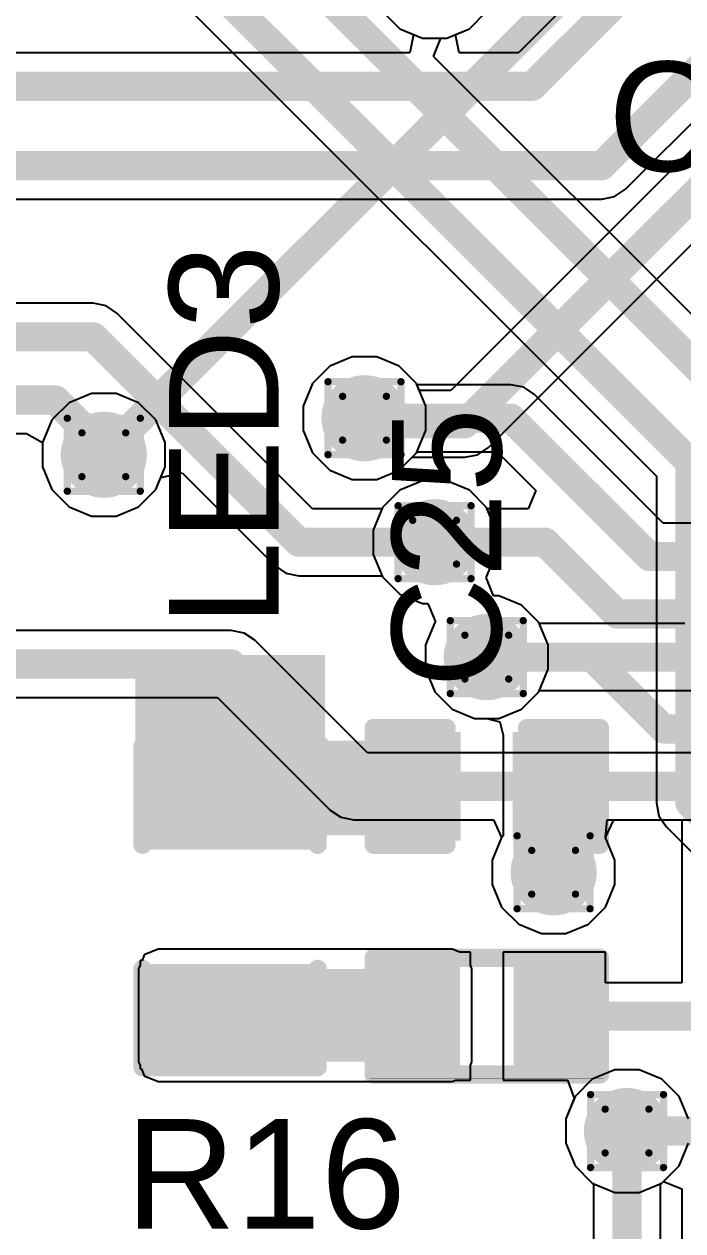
# Model space of a CAD drawing. Header units: inches. Extents: x -22 to 5433, y -13 to 5447.
# Drawn here: x 19.7 to 24.29, y 13.39 to 21.79 of the extents above; entities that cross this region are included whole.
import ezdxf

# ---------------------------------------------------------------- set-up
doc = ezdxf.new("R2010")
doc.units = ezdxf.units.IN
for name, color, linetype in [('Bottom Layer', 5, 'Continuous'), ('Drill Drawing', 1, 'Continuous'), ('Ground', 16, 'Continuous'), ('Power', 76, 'Continuous'), ('Top Layer', 1, 'Continuous'), ('Top Overlay', 2, 'Continuous'), ('Top Paste', 8, 'Continuous'), ('Top Solder', 216, 'Continuous'), ('Via Holes', 16, 'Continuous')]:
    doc.layers.add(name, color=color, linetype=linetype)
doc.styles.add('Arial', font='', dxfattribs={"height": 0.2})
doc.styles.get('Arial').set_extended_font_data('Arial')

msp = doc.modelspace()

# ---------------------------------------------------------------- hatches: boundary and pattern name
at = {"layer": 'Bottom Layer'}
h = msp.add_hatch(color=5, dxfattribs=at)
edge = h.paths.add_edge_path()
edge.add_arc((22.0726, 19.05), 0.3, 0, 360)
h = msp.add_hatch(color=5, dxfattribs=at)
edge = h.paths.add_edge_path()
edge.add_arc((20.2584, 18.7958), 0.3, 0, 360)
h = msp.add_hatch(color=5, dxfattribs=at)
edge = h.paths.add_edge_path()
edge.add_arc((22.5606, 18.1868), 0.3, 0, 360)
h = msp.add_hatch(color=5, dxfattribs=at)
edge = h.paths.add_edge_path()
edge.add_arc((22.9236, 17.3868), 0.3, 0, 360)
h = msp.add_hatch(color=5, dxfattribs=at)
edge = h.paths.add_edge_path()
edge.add_arc((23.3889, 15.8886), 0.3, 0, 360)
h = msp.add_hatch(color=5, dxfattribs=at)
edge = h.paths.add_edge_path()
edge.add_arc((23.8999, 14.0868), 0.3, 0, 360)
at = {"layer": 'Ground'}
h = msp.add_hatch(color=16, dxfattribs=at)
edge = h.paths.add_edge_path()
edge.add_arc((22.0726, 19.05), 0.3, 0, 360)
h = msp.add_hatch(color=16, dxfattribs=at)
edge = h.paths.add_edge_path()
edge.add_arc((20.2584, 18.7958), 0.3, 0, 360)
h = msp.add_hatch(color=16, dxfattribs=at)
edge = h.paths.add_edge_path()
edge.add_arc((22.5606, 18.1868), 0.3, 0, 360)
h = msp.add_hatch(color=16, dxfattribs=at)
edge = h.paths.add_edge_path()
edge.add_arc((22.9236, 17.3868), 0.3, 0, 360)
h = msp.add_hatch(color=16, dxfattribs=at)
edge = h.paths.add_edge_path()
edge.add_arc((23.3889, 15.8886), 0.3, 0, 360)
h = msp.add_hatch(color=16, dxfattribs=at)
edge = h.paths.add_edge_path()
edge.add_arc((23.8999, 14.0868), 0.3, 0, 360)
at = {"layer": 'Power'}
h = msp.add_hatch(color=76, dxfattribs=at)
edge = h.paths.add_edge_path()
edge.add_arc((22.0726, 19.05), 0.3, 0, 360)
h = msp.add_hatch(color=76, dxfattribs=at)
edge = h.paths.add_edge_path()
edge.add_arc((20.2584, 18.7958), 0.3, 0, 360)
h = msp.add_hatch(color=76, dxfattribs=at)
edge = h.paths.add_edge_path()
edge.add_arc((22.5606, 18.1868), 0.3, 0, 360)
h = msp.add_hatch(color=76, dxfattribs=at)
edge = h.paths.add_edge_path()
edge.add_arc((22.9236, 17.3868), 0.3, 0, 360)
h = msp.add_hatch(color=76, dxfattribs=at)
edge = h.paths.add_edge_path()
edge.add_arc((23.3889, 15.8886), 0.3, 0, 360)
h = msp.add_hatch(color=76, dxfattribs=at)
edge = h.paths.add_edge_path()
edge.add_arc((23.8999, 14.0868), 0.3, 0, 360)
at = {"layer": 'Top Layer'}
h = msp.add_hatch(color=1, dxfattribs=at)
edge = h.paths.add_edge_path()
edge.add_arc((22.0726, 19.05), 0.3, 0, 360)
h = msp.add_hatch(color=1, dxfattribs=at)
edge = h.paths.add_edge_path()
edge.add_arc((20.2584, 18.7958), 0.3, 0, 360)
h = msp.add_hatch(color=1, dxfattribs=at)
edge = h.paths.add_edge_path()
edge.add_arc((22.5606, 18.1868), 0.3, 0, 360)
h = msp.add_hatch(color=1, dxfattribs=at)
edge = h.paths.add_edge_path()
edge.add_arc((22.9236, 17.3868), 0.3, 0, 360)
for points in [[(20.604, 16.1455), (22.6823, 16.1455), (22.6823, 16.8043), (20.604, 16.8043)], [(22.6823, 16.8043), (22.6823, 16.1693), (22.2251, 16.1693), (22.2251, 16.8043)], [(23.6221, 16.8043), (23.6221, 16.1693), (23.1649, 16.1693), (23.1649, 16.8043)], [(20.6374, 16.1481), (20.6374, 16.6481), (21.6374, 16.6481), (21.6374, 16.1481)], [(20.6374, 14.5693), (22.6823, 14.5693), (22.6823, 15.2163), (20.6374, 15.2163)], [(20.6374, 14.6481), (20.6374, 15.1481), (21.6374, 15.1481), (21.6374, 14.6481)], [(22.2251, 14.5693), (22.2251, 15.2043), (22.6823, 15.2043), (22.6823, 14.5693)], [(23.1649, 14.5693), (23.1649, 15.2043), (23.6221, 15.2043), (23.6221, 14.5693)]]:
    msp.add_hatch(color=1, dxfattribs=at).paths.add_polyline_path(points)
h = msp.add_hatch(color=1, dxfattribs=at)
edge = h.paths.add_edge_path()
edge.add_arc((23.3889, 15.8886), 0.3, 0, 360)
h = msp.add_hatch(color=1, dxfattribs=at)
edge = h.paths.add_edge_path()
edge.add_arc((23.8999, 14.0868), 0.3, 0, 360)
at = {"layer": 'Top Overlay'}
msp.add_hatch(color=2, dxfattribs=at).paths.add_polyline_path([(21.7978, 16.7656), (21.7978, 17.4006), (20.477, 17.4006), (20.477, 16.7656)])
at = {"layer": 'Top Paste'}
for points in [[(22.6823, 16.8043), (22.6823, 16.1693), (22.2251, 16.1693), (22.2251, 16.8043)], [(23.6221, 16.8043), (23.6221, 16.1693), (23.1649, 16.1693), (23.1649, 16.8043)], [(20.6374, 16.1481), (20.6374, 16.6481), (21.6374, 16.6481), (21.6374, 16.1481)], [(20.6374, 14.6481), (20.6374, 15.1481), (21.6374, 15.1481), (21.6374, 14.6481)], [(22.2251, 14.5693), (22.2251, 15.2043), (22.6823, 15.2043), (22.6823, 14.5693)], [(23.1649, 14.5693), (23.1649, 15.2043), (23.6221, 15.2043), (23.6221, 14.5693)]]:
    msp.add_hatch(color=8, dxfattribs=at).paths.add_polyline_path(points)
at = {"layer": 'Top Solder'}
for points in [[(22.7423, 16.8643), (22.7423, 16.1093), (22.1651, 16.1093), (22.1651, 16.8643)], [(23.6821, 16.8643), (23.6821, 16.1093), (23.1049, 16.1093), (23.1049, 16.8643)], [(20.5358, 16.0465), (20.5358, 16.7497), (21.739, 16.7497), (21.739, 16.0465)], [(20.5358, 14.5465), (20.5358, 15.2497), (21.739, 15.2497), (21.739, 14.5465)], [(22.1701, 14.5143), (22.1701, 15.2593), (22.7373, 15.2593), (22.7373, 14.5143)], [(23.1099, 14.5143), (23.1099, 15.2593), (23.6771, 15.2593), (23.6771, 14.5143)]]:
    msp.add_hatch(color=216, dxfattribs=at).paths.add_polyline_path(points)
at = {"layer": 'Via Holes'}
h = msp.add_hatch(color=7, dxfattribs=at)
edge = h.paths.add_edge_path()
edge.add_arc((22.0726, 19.05), 0.15, 0, 360)
h = msp.add_hatch(color=7, dxfattribs=at)
edge = h.paths.add_edge_path()
edge.add_arc((20.2584, 18.7958), 0.15, 0, 360)
h = msp.add_hatch(color=7, dxfattribs=at)
edge = h.paths.add_edge_path()
edge.add_arc((22.5606, 18.1868), 0.15, 0, 360)
h = msp.add_hatch(color=7, dxfattribs=at)
edge = h.paths.add_edge_path()
edge.add_arc((22.9236, 17.3868), 0.15, 0, 360)
h = msp.add_hatch(color=7, dxfattribs=at)
edge = h.paths.add_edge_path()
edge.add_arc((23.3889, 15.8886), 0.15, 0, 360)
h = msp.add_hatch(color=7, dxfattribs=at)
edge = h.paths.add_edge_path()
edge.add_arc((23.8999, 14.0868), 0.15, 0, 360)

# ---------------------------------------------------------------- linework, layer by layer
at = {"layer": 'Bottom Layer'}
msp.add_lwpolyline([(20.2584, 18.7958, 0.2032, 0.2032, 0), (24.2062, 22.7436, 0.2032, 0.2032, 0)], format="xyseb", dxfattribs=at)
msp.add_lwpolyline([(20.2076, 18.7958, 0.1016, 0.1016, 1), (20.3092, 18.7958, 0.1016, 0.1016, 1)], format="xyseb", close=True, dxfattribs=at)
at = {"layer": 'Drill Drawing'}
for points in [[(21.8186, 19.304, 0.0508, 0.0508, 0), (22.3266, 19.304, 0.0508, 0.0508, 0)], [(21.8186, 18.796, 0.0508, 0.0508, 0), (21.8186, 19.304, 0.0508, 0.0508, 0)], [(22.3266, 18.796, 0.0508, 0.0508, 0), (22.3266, 19.304, 0.0508, 0.0508, 0)], [(21.9202, 19.2024, 0.0508, 0.0508, 0), (22.225, 19.2024, 0.0508, 0.0508, 0)], [(21.9202, 18.8976, 0.0508, 0.0508, 0), (21.9202, 19.2024, 0.0508, 0.0508, 0)], [(22.225, 18.8976, 0.0508, 0.0508, 0), (22.225, 19.2024, 0.0508, 0.0508, 0)], [(20.0044, 19.0498, 0.0508, 0.0508, 0), (20.5124, 19.0498, 0.0508, 0.0508, 0)], [(20.0044, 18.5418, 0.0508, 0.0508, 0), (20.0044, 19.0498, 0.0508, 0.0508, 0)], [(20.5124, 18.5418, 0.0508, 0.0508, 0), (20.5124, 19.0498, 0.0508, 0.0508, 0)], [(20.106, 18.9482, 0.0508, 0.0508, 0), (20.4108, 18.9482, 0.0508, 0.0508, 0)], [(20.106, 18.6434, 0.0508, 0.0508, 0), (20.106, 18.9482, 0.0508, 0.0508, 0)], [(20.4108, 18.6434, 0.0508, 0.0508, 0), (20.4108, 18.9482, 0.0508, 0.0508, 0)], [(21.9202, 18.8976, 0.0508, 0.0508, 0), (22.225, 18.8976, 0.0508, 0.0508, 0)], [(21.8186, 18.796, 0.0508, 0.0508, 0), (22.3266, 18.796, 0.0508, 0.0508, 0)], [(20.106, 18.6434, 0.0508, 0.0508, 0), (20.4108, 18.6434, 0.0508, 0.0508, 0)], [(20.0044, 18.5418, 0.0508, 0.0508, 0), (20.5124, 18.5418, 0.0508, 0.0508, 0)], [(22.3066, 18.4408, 0.0508, 0.0508, 0), (22.8146, 18.4408, 0.0508, 0.0508, 0)], [(22.3066, 17.9328, 0.0508, 0.0508, 0), (22.3066, 18.4408, 0.0508, 0.0508, 0)], [(22.8146, 17.9328, 0.0508, 0.0508, 0), (22.8146, 18.4408, 0.0508, 0.0508, 0)], [(22.4082, 18.3392, 0.0508, 0.0508, 0), (22.713, 18.3392, 0.0508, 0.0508, 0)], [(22.4082, 18.0344, 0.0508, 0.0508, 0), (22.4082, 18.3392, 0.0508, 0.0508, 0)], [(22.713, 18.0344, 0.0508, 0.0508, 0), (22.713, 18.3392, 0.0508, 0.0508, 0)], [(22.4082, 18.0344, 0.0508, 0.0508, 0), (22.713, 18.0344, 0.0508, 0.0508, 0)], [(22.3066, 17.9328, 0.0508, 0.0508, 0), (22.8146, 17.9328, 0.0508, 0.0508, 0)], [(22.6696, 17.6408, 0.0508, 0.0508, 0), (23.1776, 17.6408, 0.0508, 0.0508, 0)], [(22.6696, 17.1328, 0.0508, 0.0508, 0), (22.6696, 17.6408, 0.0508, 0.0508, 0)], [(23.1776, 17.1328, 0.0508, 0.0508, 0), (23.1776, 17.6408, 0.0508, 0.0508, 0)], [(22.7712, 17.5392, 0.0508, 0.0508, 0), (23.076, 17.5392, 0.0508, 0.0508, 0)], [(22.7712, 17.2344, 0.0508, 0.0508, 0), (22.7712, 17.5392, 0.0508, 0.0508, 0)], [(23.076, 17.2344, 0.0508, 0.0508, 0), (23.076, 17.5392, 0.0508, 0.0508, 0)], [(22.7712, 17.2344, 0.0508, 0.0508, 0), (23.076, 17.2344, 0.0508, 0.0508, 0)], [(22.6696, 17.1328, 0.0508, 0.0508, 0), (23.1776, 17.1328, 0.0508, 0.0508, 0)], [(23.1349, 16.1426, 0.0508, 0.0508, 0), (23.6429, 16.1426, 0.0508, 0.0508, 0)], [(23.1349, 15.6346, 0.0508, 0.0508, 0), (23.1349, 16.1426, 0.0508, 0.0508, 0)], [(23.6429, 15.6346, 0.0508, 0.0508, 0), (23.6429, 16.1426, 0.0508, 0.0508, 0)], [(23.2365, 16.041, 0.0508, 0.0508, 0), (23.5413, 16.041, 0.0508, 0.0508, 0)], [(23.2365, 15.7362, 0.0508, 0.0508, 0), (23.2365, 16.041, 0.0508, 0.0508, 0)], [(23.5413, 15.7362, 0.0508, 0.0508, 0), (23.5413, 16.041, 0.0508, 0.0508, 0)], [(23.2365, 15.7362, 0.0508, 0.0508, 0), (23.5413, 15.7362, 0.0508, 0.0508, 0)], [(23.1349, 15.6346, 0.0508, 0.0508, 0), (23.6429, 15.6346, 0.0508, 0.0508, 0)], [(23.6459, 14.3408, 0.0508, 0.0508, 0), (24.1539, 14.3408, 0.0508, 0.0508, 0)], [(23.6459, 13.8328, 0.0508, 0.0508, 0), (23.6459, 14.3408, 0.0508, 0.0508, 0)], [(24.1539, 13.8328, 0.0508, 0.0508, 0), (24.1539, 14.3408, 0.0508, 0.0508, 0)], [(23.7475, 14.2392, 0.0508, 0.0508, 0), (24.0523, 14.2392, 0.0508, 0.0508, 0)], [(23.7475, 13.9344, 0.0508, 0.0508, 0), (23.7475, 14.2392, 0.0508, 0.0508, 0)], [(24.0523, 13.9344, 0.0508, 0.0508, 0), (24.0523, 14.2392, 0.0508, 0.0508, 0)], [(23.7475, 13.9344, 0.0508, 0.0508, 0), (24.0523, 13.9344, 0.0508, 0.0508, 0)], [(23.6459, 13.8328, 0.0508, 0.0508, 0), (24.1539, 13.8328, 0.0508, 0.0508, 0)]]:
    msp.add_lwpolyline(points, format="xyseb", dxfattribs=at)
for points in [[(21.8059, 19.304, 0.0254, 0.0254, 1), (21.8313, 19.304, 0.0254, 0.0254, 1)], [(21.8059, 19.304, 0.0254, 0.0254, 1), (21.8313, 19.304, 0.0254, 0.0254, 1)], [(22.3139, 19.304, 0.0254, 0.0254, 1), (22.3393, 19.304, 0.0254, 0.0254, 1)], [(22.3139, 19.304, 0.0254, 0.0254, 1), (22.3393, 19.304, 0.0254, 0.0254, 1)], [(21.9075, 19.2024, 0.0254, 0.0254, 1), (21.9329, 19.2024, 0.0254, 0.0254, 1)], [(21.9075, 19.2024, 0.0254, 0.0254, 1), (21.9329, 19.2024, 0.0254, 0.0254, 1)], [(22.2123, 19.2024, 0.0254, 0.0254, 1), (22.2377, 19.2024, 0.0254, 0.0254, 1)], [(22.2123, 19.2024, 0.0254, 0.0254, 1), (22.2377, 19.2024, 0.0254, 0.0254, 1)], [(19.9917, 19.0498, 0.0254, 0.0254, 1), (20.0171, 19.0498, 0.0254, 0.0254, 1)], [(19.9917, 19.0498, 0.0254, 0.0254, 1), (20.0171, 19.0498, 0.0254, 0.0254, 1)], [(20.4997, 19.0498, 0.0254, 0.0254, 1), (20.5251, 19.0498, 0.0254, 0.0254, 1)], [(20.4997, 19.0498, 0.0254, 0.0254, 1), (20.5251, 19.0498, 0.0254, 0.0254, 1)], [(20.0933, 18.9482, 0.0254, 0.0254, 1), (20.1187, 18.9482, 0.0254, 0.0254, 1)], [(20.0933, 18.9482, 0.0254, 0.0254, 1), (20.1187, 18.9482, 0.0254, 0.0254, 1)], [(20.3981, 18.9482, 0.0254, 0.0254, 1), (20.4235, 18.9482, 0.0254, 0.0254, 1)], [(20.3981, 18.9482, 0.0254, 0.0254, 1), (20.4235, 18.9482, 0.0254, 0.0254, 1)], [(21.9075, 18.8976, 0.0254, 0.0254, 1), (21.9329, 18.8976, 0.0254, 0.0254, 1)], [(21.9075, 18.8976, 0.0254, 0.0254, 1), (21.9329, 18.8976, 0.0254, 0.0254, 1)], [(22.2123, 18.8976, 0.0254, 0.0254, 1), (22.2377, 18.8976, 0.0254, 0.0254, 1)], [(22.2123, 18.8976, 0.0254, 0.0254, 1), (22.2377, 18.8976, 0.0254, 0.0254, 1)], [(21.8059, 18.796, 0.0254, 0.0254, 1), (21.8313, 18.796, 0.0254, 0.0254, 1)], [(21.8059, 18.796, 0.0254, 0.0254, 1), (21.8313, 18.796, 0.0254, 0.0254, 1)], [(22.3139, 18.796, 0.0254, 0.0254, 1), (22.3393, 18.796, 0.0254, 0.0254, 1)], [(22.3139, 18.796, 0.0254, 0.0254, 1), (22.3393, 18.796, 0.0254, 0.0254, 1)], [(20.0933, 18.6434, 0.0254, 0.0254, 1), (20.1187, 18.6434, 0.0254, 0.0254, 1)], [(20.0933, 18.6434, 0.0254, 0.0254, 1), (20.1187, 18.6434, 0.0254, 0.0254, 1)], [(20.3981, 18.6434, 0.0254, 0.0254, 1), (20.4235, 18.6434, 0.0254, 0.0254, 1)], [(20.3981, 18.6434, 0.0254, 0.0254, 1), (20.4235, 18.6434, 0.0254, 0.0254, 1)], [(19.9917, 18.5418, 0.0254, 0.0254, 1), (20.0171, 18.5418, 0.0254, 0.0254, 1)], [(19.9917, 18.5418, 0.0254, 0.0254, 1), (20.0171, 18.5418, 0.0254, 0.0254, 1)], [(20.4997, 18.5418, 0.0254, 0.0254, 1), (20.5251, 18.5418, 0.0254, 0.0254, 1)], [(20.4997, 18.5418, 0.0254, 0.0254, 1), (20.5251, 18.5418, 0.0254, 0.0254, 1)], [(22.2939, 18.4408, 0.0254, 0.0254, 1), (22.3193, 18.4408, 0.0254, 0.0254, 1)], [(22.2939, 18.4408, 0.0254, 0.0254, 1), (22.3193, 18.4408, 0.0254, 0.0254, 1)], [(22.8019, 18.4408, 0.0254, 0.0254, 1), (22.8273, 18.4408, 0.0254, 0.0254, 1)], [(22.8019, 18.4408, 0.0254, 0.0254, 1), (22.8273, 18.4408, 0.0254, 0.0254, 1)], [(22.3955, 18.3392, 0.0254, 0.0254, 1), (22.4209, 18.3392, 0.0254, 0.0254, 1)], [(22.3955, 18.3392, 0.0254, 0.0254, 1), (22.4209, 18.3392, 0.0254, 0.0254, 1)], [(22.7003, 18.3392, 0.0254, 0.0254, 1), (22.7257, 18.3392, 0.0254, 0.0254, 1)], [(22.7003, 18.3392, 0.0254, 0.0254, 1), (22.7257, 18.3392, 0.0254, 0.0254, 1)], [(22.3955, 18.0344, 0.0254, 0.0254, 1), (22.4209, 18.0344, 0.0254, 0.0254, 1)], [(22.3955, 18.0344, 0.0254, 0.0254, 1), (22.4209, 18.0344, 0.0254, 0.0254, 1)], [(22.7003, 18.0344, 0.0254, 0.0254, 1), (22.7257, 18.0344, 0.0254, 0.0254, 1)], [(22.7003, 18.0344, 0.0254, 0.0254, 1), (22.7257, 18.0344, 0.0254, 0.0254, 1)], [(22.2939, 17.9328, 0.0254, 0.0254, 1), (22.3193, 17.9328, 0.0254, 0.0254, 1)], [(22.2939, 17.9328, 0.0254, 0.0254, 1), (22.3193, 17.9328, 0.0254, 0.0254, 1)], [(22.8019, 17.9328, 0.0254, 0.0254, 1), (22.8273, 17.9328, 0.0254, 0.0254, 1)], [(22.8019, 17.9328, 0.0254, 0.0254, 1), (22.8273, 17.9328, 0.0254, 0.0254, 1)], [(22.6569, 17.6408, 0.0254, 0.0254, 1), (22.6823, 17.6408, 0.0254, 0.0254, 1)], [(22.6569, 17.6408, 0.0254, 0.0254, 1), (22.6823, 17.6408, 0.0254, 0.0254, 1)], [(23.1649, 17.6408, 0.0254, 0.0254, 1), (23.1903, 17.6408, 0.0254, 0.0254, 1)], [(23.1649, 17.6408, 0.0254, 0.0254, 1), (23.1903, 17.6408, 0.0254, 0.0254, 1)], [(22.7585, 17.5392, 0.0254, 0.0254, 1), (22.7839, 17.5392, 0.0254, 0.0254, 1)], [(22.7585, 17.5392, 0.0254, 0.0254, 1), (22.7839, 17.5392, 0.0254, 0.0254, 1)], [(23.0633, 17.5392, 0.0254, 0.0254, 1), (23.0887, 17.5392, 0.0254, 0.0254, 1)], [(23.0633, 17.5392, 0.0254, 0.0254, 1), (23.0887, 17.5392, 0.0254, 0.0254, 1)], [(22.7585, 17.2344, 0.0254, 0.0254, 1), (22.7839, 17.2344, 0.0254, 0.0254, 1)], [(22.7585, 17.2344, 0.0254, 0.0254, 1), (22.7839, 17.2344, 0.0254, 0.0254, 1)], [(23.0633, 17.2344, 0.0254, 0.0254, 1), (23.0887, 17.2344, 0.0254, 0.0254, 1)], [(23.0633, 17.2344, 0.0254, 0.0254, 1), (23.0887, 17.2344, 0.0254, 0.0254, 1)], [(22.6569, 17.1328, 0.0254, 0.0254, 1), (22.6823, 17.1328, 0.0254, 0.0254, 1)], [(22.6569, 17.1328, 0.0254, 0.0254, 1), (22.6823, 17.1328, 0.0254, 0.0254, 1)], [(23.1649, 17.1328, 0.0254, 0.0254, 1), (23.1903, 17.1328, 0.0254, 0.0254, 1)], [(23.1649, 17.1328, 0.0254, 0.0254, 1), (23.1903, 17.1328, 0.0254, 0.0254, 1)], [(23.1222, 16.1426, 0.0254, 0.0254, 1), (23.1476, 16.1426, 0.0254, 0.0254, 1)], [(23.1222, 16.1426, 0.0254, 0.0254, 1), (23.1476, 16.1426, 0.0254, 0.0254, 1)], [(23.6302, 16.1426, 0.0254, 0.0254, 1), (23.6556, 16.1426, 0.0254, 0.0254, 1)], [(23.6302, 16.1426, 0.0254, 0.0254, 1), (23.6556, 16.1426, 0.0254, 0.0254, 1)], [(23.2238, 16.041, 0.0254, 0.0254, 1), (23.2492, 16.041, 0.0254, 0.0254, 1)], [(23.2238, 16.041, 0.0254, 0.0254, 1), (23.2492, 16.041, 0.0254, 0.0254, 1)], [(23.5286, 16.041, 0.0254, 0.0254, 1), (23.554, 16.041, 0.0254, 0.0254, 1)], [(23.5286, 16.041, 0.0254, 0.0254, 1), (23.554, 16.041, 0.0254, 0.0254, 1)], [(23.2238, 15.7362, 0.0254, 0.0254, 1), (23.2492, 15.7362, 0.0254, 0.0254, 1)], [(23.2238, 15.7362, 0.0254, 0.0254, 1), (23.2492, 15.7362, 0.0254, 0.0254, 1)], [(23.5286, 15.7362, 0.0254, 0.0254, 1), (23.554, 15.7362, 0.0254, 0.0254, 1)], [(23.5286, 15.7362, 0.0254, 0.0254, 1), (23.554, 15.7362, 0.0254, 0.0254, 1)], [(23.1222, 15.6346, 0.0254, 0.0254, 1), (23.1476, 15.6346, 0.0254, 0.0254, 1)], [(23.1222, 15.6346, 0.0254, 0.0254, 1), (23.1476, 15.6346, 0.0254, 0.0254, 1)], [(23.6302, 15.6346, 0.0254, 0.0254, 1), (23.6556, 15.6346, 0.0254, 0.0254, 1)], [(23.6302, 15.6346, 0.0254, 0.0254, 1), (23.6556, 15.6346, 0.0254, 0.0254, 1)], [(23.6332, 14.3408, 0.0254, 0.0254, 1), (23.6586, 14.3408, 0.0254, 0.0254, 1)], [(23.6332, 14.3408, 0.0254, 0.0254, 1), (23.6586, 14.3408, 0.0254, 0.0254, 1)], [(24.1412, 14.3408, 0.0254, 0.0254, 1), (24.1666, 14.3408, 0.0254, 0.0254, 1)], [(24.1412, 14.3408, 0.0254, 0.0254, 1), (24.1666, 14.3408, 0.0254, 0.0254, 1)], [(23.7348, 14.2392, 0.0254, 0.0254, 1), (23.7602, 14.2392, 0.0254, 0.0254, 1)], [(23.7348, 14.2392, 0.0254, 0.0254, 1), (23.7602, 14.2392, 0.0254, 0.0254, 1)], [(24.0396, 14.2392, 0.0254, 0.0254, 1), (24.065, 14.2392, 0.0254, 0.0254, 1)], [(24.0396, 14.2392, 0.0254, 0.0254, 1), (24.065, 14.2392, 0.0254, 0.0254, 1)], [(23.7348, 13.9344, 0.0254, 0.0254, 1), (23.7602, 13.9344, 0.0254, 0.0254, 1)], [(23.7348, 13.9344, 0.0254, 0.0254, 1), (23.7602, 13.9344, 0.0254, 0.0254, 1)], [(24.0396, 13.9344, 0.0254, 0.0254, 1), (24.065, 13.9344, 0.0254, 0.0254, 1)], [(24.0396, 13.9344, 0.0254, 0.0254, 1), (24.065, 13.9344, 0.0254, 0.0254, 1)], [(23.6332, 13.8328, 0.0254, 0.0254, 1), (23.6586, 13.8328, 0.0254, 0.0254, 1)], [(23.6332, 13.8328, 0.0254, 0.0254, 1), (23.6586, 13.8328, 0.0254, 0.0254, 1)], [(24.1412, 13.8328, 0.0254, 0.0254, 1), (24.1666, 13.8328, 0.0254, 0.0254, 1)], [(24.1412, 13.8328, 0.0254, 0.0254, 1), (24.1666, 13.8328, 0.0254, 0.0254, 1)]]:
    msp.add_lwpolyline(points, format="xyseb", close=True, dxfattribs=at)
at = {"layer": 'Ground'}
for p, q in [((22.9351, 18.8463), (32.0243, 27.9355)), ((27.3642, 25.8143), (23.1445, 21.5945)), ((23.8882, 20.6439), (28.1528, 24.9085)), ((28.1979, 24.7683), (22.6738, 19.2442)), ((22.1986, 21.8811), (22.3187, 21.761)), ((22.8025, 21.761), (22.9226, 21.8811)), ((22.3187, 21.761), (22.4141, 21.7215)), ((22.4141, 21.7215), (22.3888, 21.5945)), ((22.7071, 21.7215), (22.8025, 21.761)), ((22.7324, 21.5945), (22.7071, 21.7215)), ((22.3888, 21.5945), (15.3895, 21.5945)), ((23.1445, 21.5945), (22.7324, 21.5945)), ((23.7234, 20.5757), (23.8126, 20.5934)), ((23.8126, 20.5934), (23.8882, 20.6439)), ((14.7259, 20.5757), (23.7234, 20.5757)), ((21.8307, 19.412), (21.7106, 19.2919)), ((21.9877, 19.477), (21.8307, 19.412)), ((22.1575, 19.477), (21.9877, 19.477)), ((22.3145, 19.412), (22.1575, 19.477)), ((22.4346, 19.2919), (22.3145, 19.412)), ((21.7106, 19.2919), (21.6456, 19.1349)), ((22.4543, 19.2442), (22.4346, 19.2919)), ((22.6738, 19.2442), (22.4543, 19.2442)), ((20.0166, 19.1578), (19.8964, 19.0377)), ((20.1735, 19.2228), (20.0166, 19.1578)), ((20.3434, 19.2228), (20.1735, 19.2228)), ((20.5003, 19.1578), (20.3434, 19.2228)), ((20.6204, 19.0377), (20.5003, 19.1578)), ((21.6456, 19.1349), (21.6456, 18.9651)), ((19.8964, 19.0377), (19.8314, 18.8807)), ((20.6854, 18.8807), (20.6204, 19.0377)), ((21.6456, 18.9651), (21.7106, 18.8081)), ((19.8314, 18.8807), (19.8314, 18.7109)), ((20.6854, 18.7109), (20.6854, 18.8807)), ((22.8595, 18.7958), (22.9351, 18.8463)), ((21.7106, 18.8081), (21.8307, 18.688)), ((22.3145, 18.688), (22.4045, 18.7781)), ((22.4045, 18.7781), (22.7703, 18.7781)), ((22.7703, 18.7781), (22.8595, 18.7958)), ((19.8314, 18.7109), (19.8964, 18.5539)), ((20.6204, 18.5539), (20.6854, 18.7109)), ((21.8307, 18.688), (21.9877, 18.623)), ((22.1575, 18.623), (22.3145, 18.688)), ((21.9877, 18.623), (22.1575, 18.623)), ((22.4757, 18.6138), (22.3187, 18.5487)), ((22.6455, 18.6138), (22.4757, 18.6138)), ((22.8025, 18.5487), (22.6455, 18.6138)), ((19.8964, 18.5539), (20.0166, 18.4338)), ((20.5003, 18.4338), (20.6204, 18.5539)), ((22.3187, 18.5487), (22.1986, 18.4286)), ((22.9226, 18.4286), (22.8025, 18.5487)), ((20.0166, 18.4338), (20.1735, 18.3688)), ((20.3434, 18.3688), (20.5003, 18.4338)), ((22.1986, 18.4286), (22.1336, 18.2717)), ((22.9876, 18.2717), (22.9226, 18.4286)), ((20.1735, 18.3688), (20.3434, 18.3688)), ((22.1336, 18.2717), (22.1336, 18.1018)), ((22.9876, 18.1018), (22.9876, 18.2717)), ((22.1336, 18.1018), (22.1986, 17.9449)), ((22.9226, 17.9449), (22.9876, 18.1018)), ((22.1986, 17.9449), (22.3187, 17.8248)), ((22.9185, 17.9408), (22.9226, 17.9449)), ((22.9711, 17.8138), (22.9185, 17.9408)), ((22.3187, 17.8248), (22.4757, 17.7598)), ((23.0085, 17.8138), (22.9711, 17.8138)), ((23.1655, 17.7487), (23.0085, 17.8138)), ((22.4757, 17.7598), (22.5131, 17.7598)), ((22.5131, 17.7598), (22.5657, 17.6328)), ((23.2856, 17.6286), (23.1655, 17.7487)), ((21.1452, 17.5722), (8.0438, 17.5722)), ((21.2344, 17.5544), (21.1452, 17.5722)), ((22.5616, 17.6286), (22.4966, 17.4717)), ((22.5657, 17.6328), (22.5616, 17.6286)), ((23.2892, 17.6198), (23.2856, 17.6286)), ((24.3013, 17.6198), (23.2892, 17.6198)), ((21.31, 17.5039), (21.2344, 17.5544)), ((22.0941, 16.7198), (21.31, 17.5039)), ((22.4966, 17.4717), (22.4966, 17.3018)), ((22.4966, 17.3018), (22.5616, 17.1449)), ((22.5616, 17.1449), (22.6817, 17.0248)), ((23.1655, 17.0248), (23.2856, 17.1449)), ((23.2856, 17.1449), (23.2892, 17.1537)), ((23.2892, 17.1537), (24.3978, 17.1537)), ((8.1404, 17.106), (21.0486, 17.106)), ((21.0486, 17.106), (21.8327, 16.3219)), ((22.6817, 17.0248), (22.8387, 16.9598)), ((23.0085, 16.9598), (23.1655, 17.0248)), ((22.8387, 16.9598), (23.0085, 16.9598)), ((25.3486, 16.7198), (22.0941, 16.7198)), ((21.8327, 16.3219), (21.9083, 16.2714)), ((21.9083, 16.2714), (21.9975, 16.2537)), ((21.9975, 16.2537), (22.9705, 16.2537)), ((22.9705, 16.2537), (23.0269, 16.1305)), ((23.7509, 16.1305), (23.8073, 16.2537)), ((23.8073, 16.2537), (25.4565, 16.2537)), ((23.0269, 16.1305), (22.9619, 15.9736)), ((23.8159, 15.9736), (23.7509, 16.1305)), ((22.9619, 15.9736), (22.9619, 15.8037)), ((23.8159, 15.8037), (23.8159, 15.9736)), ((22.9619, 15.8037), (23.0269, 15.6468)), ((23.7509, 15.6468), (23.8159, 15.8037)), ((23.0269, 15.6468), (23.147, 15.5266)), ((23.6308, 15.5266), (23.7509, 15.6468)), ((23.147, 15.5266), (23.3039, 15.4616)), ((23.3039, 15.4616), (23.4738, 15.4616)), ((23.4738, 15.4616), (23.6308, 15.5266)), ((23.815, 14.5138), (23.658, 14.4487)), ((23.9848, 14.5138), (23.815, 14.5138)), ((24.1418, 14.4487), (23.9848, 14.5138)), ((23.658, 14.4487), (23.5379, 14.3286)), ((24.2619, 14.3286), (24.1418, 14.4487)), ((23.5379, 14.3286), (23.4729, 14.1717)), ((24.3269, 14.1717), (24.2619, 14.3286)), ((23.4729, 14.1717), (23.4729, 14.0018)), ((23.4729, 14.0018), (23.5379, 13.8449)), ((24.2619, 13.8449), (24.3269, 14.0018)), ((23.5379, 13.8449), (23.658, 13.7248)), ((24.1418, 13.7248), (24.2619, 13.8449)), ((23.658, 13.7248), (23.815, 13.6598)), ((23.9848, 13.6598), (24.1418, 13.7248)), ((23.815, 13.6598), (23.9848, 13.6598))]:
    msp.add_line(p, q, dxfattribs=at)
for points in [[(22.7703, 19.0111, 0.2032, 0.2032, 0), (31.9278, 28.1686, 0.2032, 0.2032, 0)], [(23.241, 21.3614, 0.2032, 0.2032, 0), (27.7876, 25.908, 0.2032, 0.2032, 0)], [(23.7234, 20.8087, 0.2032, 0.2032, 0), (28.3402, 25.4256, 0.2032, 0.2032, 0)], [(15.293, 21.3614, 0.2032, 0.2032, 0), (23.241, 21.3614, 0.2032, 0.2032, 0)], [(14.7259, 20.8087, 0.2032, 0.2032, 0), (23.7234, 20.8087, 0.2032, 0.2032, 0)], [(22.0726, 19.05, 0.2032, 0.2032, 0), (22.1115, 19.0111, 0.2032, 0.2032, 0)], [(22.1115, 19.0111, 0.2032, 0.2032, 0), (22.7703, 19.0111, 0.2032, 0.2032, 0)], [(22.9236, 17.3868, 0.2032, 0.2032, 0), (24.3978, 17.3868, 0.2032, 0.2032, 0)], [(8.0438, 17.3391, 0.2032, 0.2032, 0), (21.1452, 17.3391, 0.2032, 0.2032, 0)], [(21.1452, 17.3391, 0.2032, 0.2032, 0), (21.9975, 16.4868, 0.2032, 0.2032, 0)], [(21.9975, 16.4868, 0.2032, 0.2032, 0), (25.8221, 16.4868, 0.2032, 0.2032, 0)]]:
    msp.add_lwpolyline(points, format="xyseb", dxfattribs=at)
for points in [[(23.1902, 21.3614, 0.1016, 0.1016, 1), (23.2918, 21.3614, 0.1016, 0.1016, 1)], [(23.1902, 21.3614, 0.1016, 0.1016, 1), (23.2918, 21.3614, 0.1016, 0.1016, 1)], [(23.6726, 20.8087, 0.1016, 0.1016, 1), (23.7742, 20.8087, 0.1016, 0.1016, 1)], [(23.6726, 20.8087, 0.1016, 0.1016, 1), (23.7742, 20.8087, 0.1016, 0.1016, 1)], [(22.0218, 19.05, 0.1016, 0.1016, 1), (22.1234, 19.05, 0.1016, 0.1016, 1)], [(22.0607, 19.0111, 0.1016, 0.1016, 1), (22.1623, 19.0111, 0.1016, 0.1016, 1)], [(22.0607, 19.0111, 0.1016, 0.1016, 1), (22.1623, 19.0111, 0.1016, 0.1016, 1)], [(22.7195, 19.0111, 0.1016, 0.1016, 1), (22.8211, 19.0111, 0.1016, 0.1016, 1)], [(22.7195, 19.0111, 0.1016, 0.1016, 1), (22.8211, 19.0111, 0.1016, 0.1016, 1)], [(22.8728, 17.3868, 0.1016, 0.1016, 1), (22.9744, 17.3868, 0.1016, 0.1016, 1)], [(21.0944, 17.3391, 0.1016, 0.1016, 1), (21.196, 17.3391, 0.1016, 0.1016, 1)], [(21.0944, 17.3391, 0.1016, 0.1016, 1), (21.196, 17.3391, 0.1016, 0.1016, 1)], [(21.9467, 16.4868, 0.1016, 0.1016, 1), (22.0483, 16.4868, 0.1016, 0.1016, 1)], [(21.9467, 16.4868, 0.1016, 0.1016, 1), (22.0483, 16.4868, 0.1016, 0.1016, 1)]]:
    msp.add_lwpolyline(points, format="xyseb", close=True, dxfattribs=at)
at = {"layer": 'Power'}
for p, q in [((20.8775, 21.873), (24.1043, 18.6462)), ((22.8025, 21.761), (22.9226, 21.8811)), ((22.5523, 21.569), (22.6049, 21.696)), ((22.6049, 21.696), (22.6455, 21.696)), ((22.6455, 21.696), (22.8025, 21.761)), ((24.9453, 19.1759), (22.5523, 21.569)), ((20.1849, 19.85), (-5.3357, 19.85)), ((20.2741, 19.8322), (20.1849, 19.85)), ((20.3497, 19.7817), (20.2741, 19.8322)), ((21.7116, 18.4198), (20.3497, 19.7817)), ((21.8307, 19.412), (21.7106, 19.2919)), ((21.9877, 19.477), (21.8307, 19.412)), ((22.1575, 19.477), (21.9877, 19.477)), ((22.3145, 19.412), (22.1575, 19.477)), ((22.4346, 19.2919), (22.3145, 19.412)), ((21.7106, 19.2919), (21.6456, 19.1349)), ((22.4996, 19.1349), (22.4346, 19.2919)), ((21.6456, 19.1349), (21.6456, 18.9651)), ((22.4996, 18.9651), (22.4996, 19.1349)), ((15.4911, 18.9437), (19.72, 18.9437)), ((19.72, 18.9437), (19.8314, 18.8807)), ((21.6456, 18.9651), (21.7106, 18.8081)), ((22.4346, 18.8081), (22.4996, 18.9651)), ((19.8314, 18.8807), (19.8314, 18.7109)), ((21.7106, 18.8081), (21.8307, 18.688)), ((22.3145, 18.688), (22.4346, 18.8081)), ((19.8314, 18.7109), (19.8964, 18.5539)), ((20.655, 18.6375), (20.8028, 18.6694)), ((20.8028, 18.6694), (21.4502, 18.0219)), ((21.8307, 18.688), (21.9877, 18.623)), ((22.1575, 18.623), (22.3145, 18.688)), ((20.6204, 18.5539), (20.655, 18.6375)), ((21.9877, 18.623), (22.1575, 18.623)), ((22.4757, 18.6138), (22.3187, 18.5487)), ((22.6455, 18.6138), (22.4757, 18.6138)), ((22.8025, 18.5487), (22.6455, 18.6138)), ((24.1043, 18.6462), (24.1043, 16.3714)), ((19.8964, 18.5539), (20.0166, 18.4338)), ((20.5003, 18.4338), (20.6204, 18.5539)), ((22.3187, 18.5487), (22.1986, 18.4286)), ((22.9226, 18.4286), (22.8025, 18.5487)), ((20.0166, 18.4338), (20.1735, 18.3688)), ((20.3434, 18.3688), (20.5003, 18.4338)), ((22.195, 18.4198), (21.7116, 18.4198)), ((22.1986, 18.4286), (22.195, 18.4198)), ((22.9876, 18.2717), (22.9226, 18.4286)), ((20.1735, 18.3688), (20.3434, 18.3688)), ((22.9876, 18.1018), (22.9876, 18.2717)), ((22.9226, 17.9449), (22.9876, 18.1018)), ((21.4502, 18.0219), (21.5258, 17.9714)), ((21.5258, 17.9714), (21.615, 17.9537)), ((21.615, 17.9537), (22.195, 17.9537)), ((22.195, 17.9537), (22.1986, 17.9449)), ((22.1986, 17.9449), (22.3187, 17.8248)), ((22.9185, 17.9408), (22.9226, 17.9449)), ((22.9711, 17.8138), (22.9185, 17.9408)), ((22.3187, 17.8248), (22.4757, 17.7598)), ((23.0085, 17.8138), (22.9711, 17.8138)), ((23.1655, 17.7487), (23.0085, 17.8138)), ((22.4757, 17.7598), (22.5131, 17.7598)), ((22.5131, 17.7598), (22.5657, 17.6328)), ((23.2856, 17.6286), (23.1655, 17.7487)), ((22.5616, 17.6286), (22.4966, 17.4717)), ((22.5657, 17.6328), (22.5616, 17.6286)), ((23.3506, 17.4717), (23.2856, 17.6286)), ((22.4966, 17.4717), (22.4966, 17.3018)), ((23.3506, 17.3018), (23.3506, 17.4717)), ((22.4966, 17.3018), (22.5616, 17.1449)), ((23.2856, 17.1449), (23.3506, 17.3018)), ((22.5616, 17.1449), (22.6817, 17.0248)), ((23.1655, 17.0248), (23.2856, 17.1449)), ((22.6817, 17.0248), (22.8387, 16.9598)), ((23.0085, 16.9598), (23.1655, 17.0248)), ((22.8387, 16.9598), (23.0085, 16.9598)), ((24.1043, 16.3714), (24.1221, 16.2822)), ((24.1221, 16.2822), (24.1726, 16.2066)), ((24.1726, 16.2066), (25.3987, 14.9805)), ((23.815, 14.5138), (23.658, 14.4487)), ((23.9848, 14.5138), (23.815, 14.5138)), ((24.1418, 14.4487), (23.9848, 14.5138)), ((23.658, 14.4487), (23.5379, 14.3286)), ((24.2619, 14.3286), (24.1418, 14.4487)), ((23.5379, 14.3286), (23.4729, 14.1717)), ((24.3269, 14.1717), (24.2619, 14.3286)), ((23.4729, 14.1717), (23.4729, 14.0018)), ((23.4729, 14.0018), (23.5379, 13.8449)), ((24.2619, 13.8449), (24.3269, 14.0018)), ((23.5379, 13.8449), (23.658, 13.7248)), ((24.1418, 13.7248), (24.2619, 13.8449)), ((23.658, 13.7248), (23.6668, 13.7211)), ((23.6668, 13.7211), (23.6668, 11.7232)), ((24.133, 13.7211), (24.1418, 13.7248)), ((24.133, 11.8197), (24.133, 13.7211))]:
    msp.add_line(p, q, dxfattribs=at)
for points in [[(20.322, 23.4696, 0.2032, 0.2032, 0), (24.7805, 19.0111, 0.2032, 0.2032, 0)], [(20.9741, 22.106, 0.2032, 0.2032, 0), (24.3374, 18.7427, 0.2032, 0.2032, 0)], [(-5.4322, 19.6169, 0.2032, 0.2032, 0), (20.1849, 19.6169, 0.2032, 0.2032, 0)], [(20.1849, 19.6169, 0.2032, 0.2032, 0), (21.615, 18.1868, 0.2032, 0.2032, 0)], [(-2.0584, 19.1767, 0.2032, 0.2032, 0), (19.922, 19.1767, 0.2032, 0.2032, 0)], [(19.922, 19.1767, 0.2032, 0.2032, 0), (20.2584, 18.8403, 0.2032, 0.2032, 0)], [(20.2584, 18.7958, 0.2032, 0.2032, 0), (20.2584, 18.8403, 0.2032, 0.2032, 0)], [(24.3374, 16.3714, 0.2032, 0.2032, 0), (24.3374, 18.7427, 0.2032, 0.2032, 0)], [(21.615, 18.1868, 0.2032, 0.2032, 0), (22.5606, 18.1868, 0.2032, 0.2032, 0)], [(24.3374, 16.3714, 0.2032, 0.2032, 0), (25.8221, 14.8868, 0.2032, 0.2032, 0)], [(23.8999, 11.7232, 0.2032, 0.2032, 0), (23.8999, 14.0868, 0.2032, 0.2032, 0)]]:
    msp.add_lwpolyline(points, format="xyseb", dxfattribs=at)
for points in [[(20.1341, 19.6169, 0.1016, 0.1016, 1), (20.2357, 19.6169, 0.1016, 0.1016, 1)], [(20.1341, 19.6169, 0.1016, 0.1016, 1), (20.2357, 19.6169, 0.1016, 0.1016, 1)], [(19.8712, 19.1767, 0.1016, 0.1016, 1), (19.9728, 19.1767, 0.1016, 0.1016, 1)], [(19.8712, 19.1767, 0.1016, 0.1016, 1), (19.9728, 19.1767, 0.1016, 0.1016, 1)], [(20.2076, 18.8403, 0.1016, 0.1016, 1), (20.3092, 18.8403, 0.1016, 0.1016, 1)], [(20.2076, 18.8403, 0.1016, 0.1016, 1), (20.3092, 18.8403, 0.1016, 0.1016, 1)], [(20.2076, 18.7958, 0.1016, 0.1016, 1), (20.3092, 18.7958, 0.1016, 0.1016, 1)], [(24.2866, 18.7427, 0.1016, 0.1016, 1), (24.3882, 18.7427, 0.1016, 0.1016, 1)], [(24.2866, 18.7427, 0.1016, 0.1016, 1), (24.3882, 18.7427, 0.1016, 0.1016, 1)], [(21.5642, 18.1868, 0.1016, 0.1016, 1), (21.6658, 18.1868, 0.1016, 0.1016, 1)], [(21.5642, 18.1868, 0.1016, 0.1016, 1), (21.6658, 18.1868, 0.1016, 0.1016, 1)], [(22.5098, 18.1868, 0.1016, 0.1016, 1), (22.6114, 18.1868, 0.1016, 0.1016, 1)], [(24.2866, 16.3714, 0.1016, 0.1016, 1), (24.3882, 16.3714, 0.1016, 0.1016, 1)], [(24.2866, 16.3714, 0.1016, 0.1016, 1), (24.3882, 16.3714, 0.1016, 0.1016, 1)], [(23.8491, 14.0868, 0.1016, 0.1016, 1), (23.9507, 14.0868, 0.1016, 0.1016, 1)]]:
    msp.add_lwpolyline(points, format="xyseb", close=True, dxfattribs=at)
at = {"layer": 'Top Layer'}
for p, q in [((22.1986, 21.8811), (22.3187, 21.761)), ((22.8025, 21.761), (22.9226, 21.8811)), ((22.3187, 21.761), (22.4757, 21.696)), ((22.4757, 21.696), (22.6455, 21.696)), ((22.6455, 21.696), (22.8025, 21.761)), ((21.8307, 19.412), (21.7106, 19.2919)), ((21.9877, 19.477), (21.8307, 19.412)), ((22.1575, 19.477), (21.9877, 19.477)), ((22.3145, 19.412), (22.1575, 19.477)), ((22.4346, 19.2919), (22.3145, 19.412)), ((21.7106, 19.2919), (21.6456, 19.1349)), ((22.4382, 19.2831), (22.4346, 19.2919)), ((23.0915, 19.2831), (22.4382, 19.2831)), ((23.1807, 19.2653), (23.0915, 19.2831)), ((23.2563, 19.2148), (23.1807, 19.2653)), ((20.0166, 19.1578), (19.8964, 19.0377)), ((20.1735, 19.2228), (20.0166, 19.1578)), ((20.3434, 19.2228), (20.1735, 19.2228)), ((20.5003, 19.1578), (20.3434, 19.2228)), ((20.6204, 19.0377), (20.5003, 19.1578)), ((24.1513, 18.3198), (23.2563, 19.2148)), ((21.6456, 19.1349), (21.6456, 18.9651)), ((19.8964, 19.0377), (19.8314, 18.8807)), ((20.6854, 18.8807), (20.6204, 19.0377)), ((21.6456, 18.9651), (21.7106, 18.8081)), ((19.8314, 18.8807), (19.8314, 18.7109)), ((20.6854, 18.7109), (20.6854, 18.8807)), ((21.7106, 18.8081), (21.8307, 18.688)), ((22.3145, 18.688), (22.4346, 18.8081)), ((22.4346, 18.8081), (22.4382, 18.8169)), ((22.4382, 18.8169), (22.995, 18.8169)), ((22.995, 18.8169), (23.2651, 18.5468)), ((19.8314, 18.7109), (19.8964, 18.5539)), ((20.6204, 18.5539), (20.6854, 18.7109)), ((21.8307, 18.688), (21.9877, 18.623)), ((22.1575, 18.623), (22.3145, 18.688)), ((21.9877, 18.623), (22.1575, 18.623)), ((22.4757, 18.6138), (22.3187, 18.5487)), ((22.6455, 18.6138), (22.4757, 18.6138)), ((22.8025, 18.5487), (22.6455, 18.6138)), ((19.8964, 18.5539), (20.0166, 18.4338)), ((20.5003, 18.4338), (20.6204, 18.5539)), ((22.3187, 18.5487), (22.1986, 18.4286)), ((22.9226, 18.4286), (22.8025, 18.5487)), ((23.2651, 18.5468), (23.2125, 18.4198)), ((20.0166, 18.4338), (20.1735, 18.3688)), ((20.3434, 18.3688), (20.5003, 18.4338)), ((22.1986, 18.4286), (22.1336, 18.2717)), ((22.9262, 18.4198), (22.9226, 18.4286)), ((23.2125, 18.4198), (22.9262, 18.4198)), ((20.1735, 18.3688), (20.3434, 18.3688)), ((24.845, 18.3198), (24.1513, 18.3198)), ((22.1336, 18.2717), (22.1336, 18.1018)), ((22.1336, 18.1018), (22.1986, 17.9449)), ((22.1986, 17.9449), (22.3187, 17.8248)), ((22.3187, 17.8248), (22.4757, 17.7598)), ((22.4757, 17.7598), (22.5131, 17.7598)), ((22.5131, 17.7598), (22.5657, 17.6328)), ((22.5616, 17.6286), (22.4966, 17.4717)), ((22.5657, 17.6328), (22.5616, 17.6286)), ((22.4966, 17.4717), (22.4966, 17.3018)), ((22.4966, 17.3018), (22.5616, 17.1449)), ((22.5616, 17.1449), (22.6817, 17.0248)), ((22.6817, 17.0248), (22.8387, 16.9598)), ((22.8387, 16.9598), (22.9227, 16.9598)), ((22.9227, 16.9598), (23.0142, 16.9371)), ((23.0142, 16.9371), (23.0379, 16.8424)), ((23.0379, 16.8424), (23.0379, 16.1415)), ((23.7509, 16.1305), (23.7626, 16.2537)), ((23.7626, 16.2537), (24.2805, 16.2537)), ((24.2805, 16.2537), (24.2805, 15.1198)), ((23.0379, 16.1415), (23.0269, 16.1305)), ((23.0269, 16.1305), (22.9619, 15.9736)), ((23.8159, 15.9736), (23.7509, 16.1305)), ((22.9619, 15.9736), (22.9619, 15.8037)), ((23.8159, 15.8037), (23.8159, 15.9736)), ((22.9619, 15.8037), (23.0269, 15.6468)), ((23.7509, 15.6468), (23.8159, 15.8037)), ((23.0269, 15.6468), (23.147, 15.5266)), ((23.6308, 15.5266), (23.7509, 15.6468)), ((23.147, 15.5266), (23.3039, 15.4616)), ((23.3039, 15.4616), (23.4738, 15.4616)), ((23.4738, 15.4616), (23.6308, 15.5266)), ((20.5402, 15.3135), (20.5243, 15.2751)), ((20.6374, 15.3537), (20.5402, 15.3135)), ((22.6823, 15.3537), (20.6374, 15.3537)), ((22.7366, 15.3313), (22.6823, 15.3537)), ((22.8093, 15.3313), (22.7366, 15.3313)), ((22.8093, 15.2415), (22.8093, 15.3313)), ((23.7491, 15.3313), (23.0379, 15.3313)), ((23.0379, 15.3313), (23.0379, 14.4423)), ((23.7491, 15.1198), (23.7491, 15.3313)), ((20.5104, 15.2415), (20.4999, 15.2163)), ((20.4999, 15.2163), (20.4999, 14.5693)), ((20.5243, 15.2751), (20.5104, 15.2751)), ((20.5104, 15.2751), (20.5104, 15.2415)), ((22.8198, 15.2163), (22.8093, 15.2415)), ((22.8198, 14.5693), (22.8198, 15.2163)), ((24.2805, 15.1198), (23.7491, 15.1198)), ((20.4999, 14.5693), (20.5104, 14.544)), ((20.5104, 14.544), (20.5104, 14.5211)), ((22.8093, 14.544), (22.8198, 14.5693)), ((22.8093, 14.4423), (22.8093, 14.544)), ((20.5104, 14.5211), (20.5199, 14.5211)), ((20.5199, 14.5211), (20.5402, 14.4721)), ((20.5402, 14.4721), (20.6374, 14.4318)), ((20.6374, 14.4318), (22.6823, 14.4318)), ((22.6823, 14.4318), (22.7076, 14.4423)), ((22.7076, 14.4423), (22.8093, 14.4423)), ((23.0379, 14.4423), (23.4856, 14.4423)), ((23.4856, 14.4423), (23.5324, 14.3153)), ((23.5324, 14.3153), (23.4729, 14.1717)), ((23.4729, 14.1717), (23.4729, 14.0018)), ((23.4729, 14.0018), (23.5379, 13.8449)), ((23.5379, 13.8449), (23.658, 13.7248)), ((23.658, 13.7248), (23.815, 13.6598)), ((23.9848, 13.6598), (24.1418, 13.7248)), ((24.1418, 13.7248), (24.1535, 13.7365)), ((24.1535, 13.7365), (24.2805, 13.6839)), ((23.815, 13.6598), (23.9848, 13.6598)), ((24.2805, 13.6839), (24.2805, 13.1198))]:
    msp.add_line(p, q, dxfattribs=at)
for points in [[(22.0726, 19.05, 0.2032, 0.2032, 0), (23.0915, 19.05, 0.2032, 0.2032, 0)], [(23.0915, 19.05, 0.2032, 0.2032, 0), (24.0548, 18.0868, 0.2032, 0.2032, 0)], [(22.5606, 18.1868, 0.2032, 0.2032, 0), (23.3298, 18.1868, 0.2032, 0.2032, 0)], [(23.3298, 18.1868, 0.2032, 0.2032, 0), (23.8298, 17.6868, 0.2032, 0.2032, 0)], [(24.0548, 18.0868, 0.2032, 0.2032, 0), (24.845, 18.0868, 0.2032, 0.2032, 0)], [(23.8298, 17.6868, 0.2032, 0.2032, 0), (24.845, 17.6868, 0.2032, 0.2032, 0)], [(22.9236, 17.3868, 0.2032, 0.2032, 0), (23.6543, 17.3868, 0.2032, 0.2032, 0)], [(23.6543, 17.3868, 0.2032, 0.2032, 0), (24.1543, 16.8868, 0.2032, 0.2032, 0)], [(24.1543, 16.8868, 0.2032, 0.2032, 0), (24.845, 16.8868, 0.2032, 0.2032, 0)], [(23.3935, 16.4868, 0.2032, 0.2032, 0), (24.845, 16.4868, 0.2032, 0.2032, 0)], [(23.3935, 16.1439, 0.2032, 0.2032, 0), (23.3935, 16.4868, 0.2032, 0.2032, 0)], [(23.3935, 14.8868, 0.2032, 0.2032, 0), (24.845, 14.8868, 0.2032, 0.2032, 0)], [(23.8999, 14.0868, 0.2032, 0.2032, 0), (24.845, 14.0868, 0.2032, 0.2032, 0)]]:
    msp.add_lwpolyline(points, format="xyseb", dxfattribs=at)
for points in [[(22.0218, 19.05, 0.1016, 0.1016, 1), (22.1234, 19.05, 0.1016, 0.1016, 1)], [(23.0407, 19.05, 0.1016, 0.1016, 1), (23.1423, 19.05, 0.1016, 0.1016, 1)], [(23.0407, 19.05, 0.1016, 0.1016, 1), (23.1423, 19.05, 0.1016, 0.1016, 1)], [(22.5098, 18.1868, 0.1016, 0.1016, 1), (22.6114, 18.1868, 0.1016, 0.1016, 1)], [(23.279, 18.1868, 0.1016, 0.1016, 1), (23.3806, 18.1868, 0.1016, 0.1016, 1)], [(23.279, 18.1868, 0.1016, 0.1016, 1), (23.3806, 18.1868, 0.1016, 0.1016, 1)], [(24.004, 18.0868, 0.1016, 0.1016, 1), (24.1056, 18.0868, 0.1016, 0.1016, 1)], [(24.004, 18.0868, 0.1016, 0.1016, 1), (24.1056, 18.0868, 0.1016, 0.1016, 1)], [(23.779, 17.6868, 0.1016, 0.1016, 1), (23.8806, 17.6868, 0.1016, 0.1016, 1)], [(23.779, 17.6868, 0.1016, 0.1016, 1), (23.8806, 17.6868, 0.1016, 0.1016, 1)], [(22.8728, 17.3868, 0.1016, 0.1016, 1), (22.9744, 17.3868, 0.1016, 0.1016, 1)], [(23.6035, 17.3868, 0.1016, 0.1016, 1), (23.7051, 17.3868, 0.1016, 0.1016, 1)], [(23.6035, 17.3868, 0.1016, 0.1016, 1), (23.7051, 17.3868, 0.1016, 0.1016, 1)], [(24.1035, 16.8868, 0.1016, 0.1016, 1), (24.2051, 16.8868, 0.1016, 0.1016, 1)], [(24.1035, 16.8868, 0.1016, 0.1016, 1), (24.2051, 16.8868, 0.1016, 0.1016, 1)], [(23.3427, 16.4868, 0.1016, 0.1016, 1), (23.4443, 16.4868, 0.1016, 0.1016, 1)], [(23.3427, 16.4868, 0.1016, 0.1016, 1), (23.4443, 16.4868, 0.1016, 0.1016, 1)], [(23.3427, 16.1439, 0.1016, 0.1016, 1), (23.4443, 16.1439, 0.1016, 0.1016, 1)], [(23.3427, 14.8868, 0.1016, 0.1016, 1), (23.4443, 14.8868, 0.1016, 0.1016, 1)], [(23.8491, 14.0868, 0.1016, 0.1016, 1), (23.9507, 14.0868, 0.1016, 0.1016, 1)]]:
    msp.add_lwpolyline(points, format="xyseb", close=True, dxfattribs=at)
at = {"layer": 'Top Overlay'}
for points in [[(22.1362, 16.0804, 0.127, 0.127, 0), (22.1362, 16.8932, 0.127, 0.127, 0)], [(22.1362, 16.8932, 0.127, 0.127, 0), (22.6442, 16.8932, 0.127, 0.127, 0)], [(23.203, 16.8932, 0.127, 0.127, 0), (23.711, 16.8932, 0.127, 0.127, 0)], [(23.711, 16.0804, 0.127, 0.127, 0), (23.711, 16.8932, 0.127, 0.127, 0)], [(20.5278, 16.7657, 0.127, 0.127, 0), (21.747, 16.7657, 0.127, 0.127, 0)], [(20.5278, 16.0799, 0.127, 0.127, 0), (20.5278, 16.7657, 0.127, 0.127, 0)], [(21.747, 16.0799, 0.127, 0.127, 0), (21.747, 16.7657, 0.127, 0.127, 0)], [(22.1362, 16.0804, 0.127, 0.127, 0), (22.6442, 16.0804, 0.127, 0.127, 0)], [(23.203, 16.0804, 0.127, 0.127, 0), (23.711, 16.0804, 0.127, 0.127, 0)], [(22.1362, 14.4804, 0.127, 0.127, 0), (22.1362, 15.2932, 0.127, 0.127, 0)], [(22.1362, 15.2932, 0.127, 0.127, 0), (23.711, 15.2932, 0.127, 0.127, 0)], [(23.711, 14.4804, 0.127, 0.127, 0), (23.711, 15.2932, 0.127, 0.127, 0)], [(20.5278, 14.5305, 0.127, 0.127, 0), (20.5278, 15.2163, 0.127, 0.127, 0)], [(21.747, 14.5305, 0.127, 0.127, 0), (21.747, 15.2163, 0.127, 0.127, 0)], [(20.5278, 14.5305, 0.127, 0.127, 0), (21.747, 14.5305, 0.127, 0.127, 0)], [(22.1362, 14.4804, 0.127, 0.127, 0), (23.711, 14.4804, 0.127, 0.127, 0)], [(22.1108, 14.455, 0.00323, 0.00323, 0), (23.7364, 14.455, 0.00323, 0.00323, 0)]]:
    msp.add_lwpolyline(points, format="xyseb", dxfattribs=at)
for points in [[(22.1045, 16.8932, 0.0635, 0.0635, 1), (22.168, 16.8932, 0.0635, 0.0635, 1)], [(22.1045, 16.8932, 0.0635, 0.0635, 1), (22.168, 16.8932, 0.0635, 0.0635, 1)], [(22.6125, 16.8932, 0.0635, 0.0635, 1), (22.676, 16.8932, 0.0635, 0.0635, 1)], [(23.1713, 16.8932, 0.0635, 0.0635, 1), (23.2348, 16.8932, 0.0635, 0.0635, 1)], [(23.6793, 16.8932, 0.0635, 0.0635, 1), (23.7428, 16.8932, 0.0635, 0.0635, 1)], [(23.6793, 16.8932, 0.0635, 0.0635, 1), (23.7428, 16.8932, 0.0635, 0.0635, 1)], [(20.496, 16.7657, 0.0635, 0.0635, 1), (20.5595, 16.7657, 0.0635, 0.0635, 1)], [(20.496, 16.7657, 0.0635, 0.0635, 1), (20.5595, 16.7657, 0.0635, 0.0635, 1)], [(21.7152, 16.7657, 0.0635, 0.0635, 1), (21.7787, 16.7657, 0.0635, 0.0635, 1)], [(21.7152, 16.7657, 0.0635, 0.0635, 1), (21.7787, 16.7657, 0.0635, 0.0635, 1)], [(20.496, 16.0799, 0.0635, 0.0635, 1), (20.5595, 16.0799, 0.0635, 0.0635, 1)], [(21.7152, 16.0799, 0.0635, 0.0635, 1), (21.7787, 16.0799, 0.0635, 0.0635, 1)], [(22.1045, 16.0804, 0.0635, 0.0635, 1), (22.168, 16.0804, 0.0635, 0.0635, 1)], [(22.1045, 16.0804, 0.0635, 0.0635, 1), (22.168, 16.0804, 0.0635, 0.0635, 1)], [(22.6125, 16.0804, 0.0635, 0.0635, 1), (22.676, 16.0804, 0.0635, 0.0635, 1)], [(23.1713, 16.0804, 0.0635, 0.0635, 1), (23.2348, 16.0804, 0.0635, 0.0635, 1)], [(23.6793, 16.0804, 0.0635, 0.0635, 1), (23.7428, 16.0804, 0.0635, 0.0635, 1)], [(23.6793, 16.0804, 0.0635, 0.0635, 1), (23.7428, 16.0804, 0.0635, 0.0635, 1)], [(22.1045, 15.2932, 0.0635, 0.0635, 1), (22.168, 15.2932, 0.0635, 0.0635, 1)], [(22.1045, 15.2932, 0.0635, 0.0635, 1), (22.168, 15.2932, 0.0635, 0.0635, 1)], [(23.6793, 15.2932, 0.0635, 0.0635, 1), (23.7428, 15.2932, 0.0635, 0.0635, 1)], [(23.6793, 15.2932, 0.0635, 0.0635, 1), (23.7428, 15.2932, 0.0635, 0.0635, 1)], [(20.496, 15.2163, 0.0635, 0.0635, 1), (20.5595, 15.2163, 0.0635, 0.0635, 1)], [(21.7152, 15.2163, 0.0635, 0.0635, 1), (21.7787, 15.2163, 0.0635, 0.0635, 1)], [(20.496, 14.5305, 0.0635, 0.0635, 1), (20.5595, 14.5305, 0.0635, 0.0635, 1)], [(20.496, 14.5305, 0.0635, 0.0635, 1), (20.5595, 14.5305, 0.0635, 0.0635, 1)], [(21.7152, 14.5305, 0.0635, 0.0635, 1), (21.7787, 14.5305, 0.0635, 0.0635, 1)], [(21.7152, 14.5305, 0.0635, 0.0635, 1), (21.7787, 14.5305, 0.0635, 0.0635, 1)], [(22.1045, 14.4804, 0.0635, 0.0635, 1), (22.168, 14.4804, 0.0635, 0.0635, 1)], [(22.1045, 14.4804, 0.0635, 0.0635, 1), (22.168, 14.4804, 0.0635, 0.0635, 1)], [(23.6793, 14.4804, 0.0635, 0.0635, 1), (23.7428, 14.4804, 0.0635, 0.0635, 1)], [(23.6793, 14.4804, 0.0635, 0.0635, 1), (23.7428, 14.4804, 0.0635, 0.0635, 1)], [(22.11, 14.455, 0.00161, 0.00161, 1), (22.1116, 14.455, 0.00161, 0.00161, 1)], [(23.7356, 14.455, 0.00161, 0.00161, 1), (23.7372, 14.455, 0.00161, 0.00161, 1)]]:
    msp.add_lwpolyline(points, format="xyseb", close=True, dxfattribs=at)

# ---------------------------------------------------------------- texts
at = {"layer": 'Top Overlay', "style": 'Arial'}
for s, p in [('C26', (23.7673, 20.7702)), ('R16', (20.408, 13.408))]:
    msp.add_text(s, height=0.762, dxfattribs=at).set_placement(p)
for s, p in [('LED3', (21.4743, 17.5993)), ('C25', (23.0251, 17.1711))]:
    msp.add_text(s, height=0.762, rotation=90, dxfattribs=at).set_placement(p)

doc.saveas('drawing.dxf')
